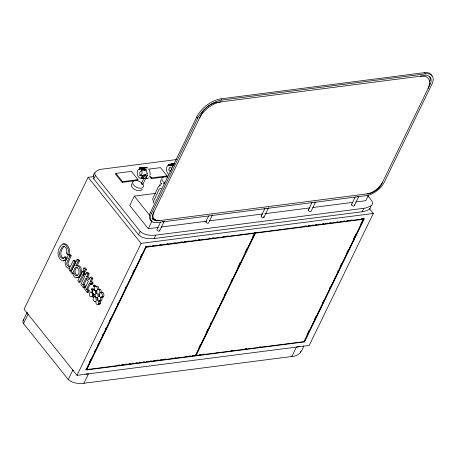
<?xml version="1.0" encoding="UTF-8"?>
<svg xmlns="http://www.w3.org/2000/svg" width="456" height="456" viewBox="0 0 456 456"><rect width="100%" height="100%" fill="white"/><g stroke="black" fill="none" stroke-linecap="round" stroke-linejoin="round"><path stroke-width="0.68" d="M93.959 294.251L93.925 295.705L95.053 297.107L95.429 296.725M150.178 174.716L149.973 171.901L148.947 169.495M146.262 167.46L146.484 167.42A0.718 0.718 0 0 1 146.969 167.517L139.325 168.395L143.56 168.03M168.538 164.633L172.385 164.137L171.524 164.24A0.718 0.433 82.7 0 1 171.775 164.063L172.972 164.023M94.654 289.879L94.267 290.301L93.03 288.756L91.582 288.944L91.354 289.474L92.574 290.996C91.873 292.501 93.132 295.779 95.076 294.371L95.389 297.033L94.865 296.748A2.234 1.414 82.7 0 0 94.187 296.788L93.6 297.295L92.477 295.893L92.397 293.63L91.217 292.062A2.206 1.391 82.7 0 0 90.476 292.011L89.678 292.832L89.37 294.28A2.223 1.402 82.7 0 0 89.553 295.351C90.071 298.252 92.722 295.146 93.28 297.853C92.71 299.37 93.862 302.67 95.806 301.216L96.153 303.873L97.567 304.847A2.246 1.419 82.7 0 0 98.211 304.522L98.855 303.177L98.599 300.937L100.519 300.977A2.098 1.328 82.7 0 0 101.186 300.863L102.121 299.09L101.751 297.078L103.05 297.101L103.78 296.001A2.411 1.522 82.7 0 0 103.922 294.958C103.905 293.875 103.181 291.977 101.808 292.467M98.781 289.098C99.032 287.833 98.131 285.479 96.547 286.117M160.558 222.004L156.892 229.756A1.573 0.878 25.9 0 0 157.702 230.77L158.426 231.089A1.482 0.826 25.9 0 0 159.589 230.941L164.149 221.542A1.482 0.826 25.9 0 1 162.991 221.69L162.621 221.559M159.697 230.747L159.714 230.514A1.573 0.878 25.9 0 0 159.463 229.984M208.557 215.99L205.804 221.861A1.573 0.878 25.9 0 0 206.614 222.876L207.337 223.195A1.482 0.826 25.9 0 0 208.495 223.041L212.564 214.708M264.811 208.574L261.145 216.326A1.573 0.878 25.9 0 0 261.955 217.347L262.679 217.66A1.482 0.826 25.9 0 0 263.836 217.512L268.516 207.919M263.95 217.318L263.967 217.084A1.573 0.878 25.9 0 0 263.716 216.56M311.984 202.498L308.313 210.256A1.573 0.878 25.9 0 0 309.128 211.27L309.852 211.584A1.482 0.826 25.9 0 0 311.009 211.436L315.575 202.036A1.482 0.826 25.9 0 1 314.412 202.185M355.201 196.935L351.536 204.687A1.573 0.878 25.9 0 0 352.345 205.702L353.069 206.021A1.482 0.826 25.9 0 0 354.226 205.873L358.792 196.473A1.482 0.826 25.9 0 1 357.635 196.621L357.265 196.49M98.302 304.448L99.02 304.659A2.246 1.419 82.7 0 0 99.664 304.334L100.309 302.995L100.046 300.749M98.245 289.657L97.276 289.782C97.943 288.266 96.244 284.852 94.609 286.773L93.4 285.268L93.144 285.798L94.364 287.326L94.626 290.164L93.628 289.862L92.813 290.483L91.582 288.944M172.06 164.28L172.83 163.943A0.718 0.541 84.2 0 1 173.172 164.052M99.522 296.178L99.129 293.789M141.502 168.572L141.696 169.022L142.01 168.555M141.725 168.52L142.038 169.016L141.839 168.287M141.525 168.498C142.534 167.409 141.913 170.054 141.919 168.771M171.085 164.77L171 165.249L170.715 164.804M170.84 165.232L171.137 165.009M147.26 174.979L146.638 177.122M99.003 289.36C100.725 288.534 101.739 291.281 101.283 292.638L99.835 292.82C100.4 291.378 98.958 288.3 97.276 289.782M172.203 164.268L171.878 164.149A0.718 0.541 84.2 0 0 171.57 164.337L171.684 165.437L172.932 165.277M27.223 312.189L22.965 320.961L23.068 322.985L68.269 379.517C72.322 383.439 78.592 383.724 83.91 383.262L291.84 356.484C298.275 356.153 302.032 352.078 303.633 345.876M176.523 159.571L102.383 169.119C97.652 168.959 91.382 173.964 93.782 178.906L138.556 234.777C142.608 238.693 148.878 238.984 154.196 238.516L362.127 211.738C365.467 211.174 371.07 210.153 371.03 205.827M94.894 172.835L94.762 174.181L95.424 175.52L140.197 231.391C144.25 235.307 150.52 235.598 155.838 235.136L365.398 208.09L370.597 206.146L372.096 204.767L372.712 203.233L371.897 200.879L367.906 195.898M300.595 352.14L300.783 351.359M144.341 168.959L142.466 169.199L142.34 168.099A0.718 0.541 84.2 0 1 142.66 167.905L146.701 167.54A0.718 0.57 84.4 0 0 146.342 167.432L146.496 167.432A0.718 0.707 88.3 0 1 146.952 167.517L146.975 167.517A0.718 0.712 75.5 0 0 146.513 167.42L146.507 167.42A0.718 0.69 86 0 1 146.917 167.517L146.952 167.523A0.764 0.712 81.2 0 0 146.724 167.449M143.953 167.814A0.718 0.541 84.2 0 0 143.611 167.705L142.563 167.831A0.718 0.433 82.7 0 0 142.312 168.002L142.808 167.802M81.094 274.672L81.709 271.542L80.946 267.837A5.677 3.585 82.7 0 0 80.313 266.777L78.643 265.495A3.773 2.388 82.7 0 0 77.708 265.546M144.159 177.846L141.366 183.608L141.839 184.332L142.785 184.463L145.532 178.809M142.785 184.463L142.768 184.076M147.054 168.338L146.604 167.717M92.802 289.286L93.03 288.756M172.02 164.04L171.952 164.143A0.718 0.49 84.1 0 0 171.678 164.325M159.184 186.105L160.176 184.053L161.276 183.842A6.521 5.056 60.3 0 1 161.926 184.013M66.941 258.461L65.618 258.632L64.609 260.205L63.418 260.895A4.754 3.004 82.7 0 1 62.295 260.809L60.403 259.475A7.877 4.976 82.7 0 1 59.109 257.646C56.561 253.194 58.704 247.123 62.426 244.08A5.82 3.682 82.7 0 1 63.715 243.92L66.012 245.362L68.138 249.193A5.119 3.232 82.7 0 1 68.389 250.999L67.579 254.625L66.331 253.063C67.676 250.657 66.262 246.012 63.11 246.36A4.338 2.742 82.7 0 0 62.312 246.89C60.591 249.603 58.408 253.137 60.158 256.38A4.651 2.941 82.7 0 0 61.098 257.748L62.825 258.615L64.376 257.081L65.698 256.916L66.941 258.461L66.661 259.048M93.081 176.66L88.139 177.298L24.06 309.259L77.018 375.339L309.208 345.437L373.287 213.476L369.28 208.477M23.495 323.646L28.061 314.247L27.4 312.907M93.782 178.906L95.424 175.52M69.819 255.919L66.69 263.203A2.474 1.562 82.7 0 0 66.844 264.423L67.625 265.859L68.839 266.817A2.918 1.847 82.7 0 0 69.54 266.828L70.828 265.603L73.382 260.387L74.704 260.216L75.907 261.715L71.421 270.95L70.099 271.12L68.936 269.667L69.722 268.06C67.779 268.801 66.08 266.965 65.544 265.187A4.355 2.753 82.7 0 1 65.214 262.075L68.622 254.425L69.819 255.919L71.142 255.748L69.945 254.254L67.579 254.625M71.142 255.748L68.007 263.032A2.474 1.562 82.7 0 0 68.166 264.252L68.941 265.688L70.156 266.646A2.918 1.847 82.7 0 0 70.395 266.697M115.881 173.365L115.516 174.118L122.151 182.394L137.632 180.405L137.997 179.653L131.362 171.37L115.881 173.365L122.516 181.642L137.997 179.653M74.476 260.684L74.704 260.216M70.099 271.12L74.584 261.886L75.907 261.715M77.189 265.705L79.6 260.741L78.409 259.253L77.087 259.418L70.919 272.124L72.122 273.628L73.439 273.457M72.122 273.628L72.812 272.203L72.96 274.027A3.602 2.28 82.7 0 0 73.325 275.253L74.043 276.496A5.478 3.46 82.7 0 0 75.935 277.875C80.416 277.835 81.231 271.274 79.623 268.008A5.677 3.585 82.7 0 0 78.991 266.948L77.32 265.666A3.773 2.388 82.7 0 0 76.391 265.717L75.867 265.871L78.278 260.906L79.6 260.741M122.151 182.394L122.516 181.642M83.932 267.98L83.026 269.849L84.349 271.497L85.665 271.326L86.572 269.456L85.255 267.809L83.932 267.98L85.255 269.627L86.572 269.456M82.325 271.537L77.839 280.776L79.031 282.264L80.347 282.093L84.833 272.853L83.647 271.366L82.325 271.537L83.516 273.024L84.833 272.853M79.031 282.264L83.516 273.024M84.349 271.497L85.255 269.627M85.597 273.777L84.274 273.948L83.556 275.424L84.605 276.729L80.826 284.504L83.499 287.839L84.822 287.668L85.523 286.22L84.081 284.419L82.758 284.59L84.2 286.391L85.523 286.22M91.582 281.215L93.058 283.056L91.736 283.227L90.259 281.386L91.582 281.215L92.881 278.536L91.673 277.026L90.351 277.191L89.057 279.864L86.543 276.724L87.86 276.553L89.159 273.879L87.934 272.352L86.617 272.523L85.3 275.23L84.274 273.948M82.758 284.59L85.825 278.28L88.333 281.409L84.571 289.161L87.233 292.484L88.549 292.319L89.256 290.865L87.814 289.064L86.497 289.235L87.94 291.036L89.256 290.865M86.543 276.724L87.843 274.05L89.159 273.879M84.081 284.419L86.839 278.741M83.499 287.839L84.2 286.391M90.259 281.386L91.565 278.707L92.881 278.536M86.497 289.235L89.57 282.902L91.018 284.709L92.34 284.538L93.058 283.056M144.637 170.367L145.002 169.615L146.41 169.432M87.814 289.064L90.584 283.364M87.233 292.484L87.94 291.036M91.018 284.709L91.736 283.227M155.479 193.39L134.298 196.12L129.732 205.519L148.314 228.707L158.198 227.43M146.142 177.549L147.362 175.036M94.597 285.616L94.854 285.08L96.062 286.59M149.505 176.438L151.272 178.644L151.637 177.891L167.118 175.902L160.483 167.62L148.525 169.159M68.269 379.517L72.835 370.124L73.479 370.791M138.556 234.777L140.197 231.391M167.118 175.902L166.754 176.654L151.272 178.644M172.402 166.788L172.767 166.035M151.415 220.693A13.919 7.49 -38.7 0 1 150.434 212.382L196.781 116.93A21.381 11.503 -38.7 0 1 220.966 98.849L424.496 72.635A15.914 8.561 -38.7 0 1 431.94 76.038M151.398 213.59L197.75 118.132A21.381 11.503 -38.7 0 1 221.929 100.058L425.459 73.844A15.914 8.561 -38.7 0 1 431.923 84.149L384.425 181.972A16.216 8.721 -38.7 0 1 366.082 195.681L157.052 222.602A13.919 7.49 -38.7 0 1 151.398 213.59L150.434 212.382M77.018 375.339L141.092 243.379L373.287 213.476M148.314 228.707L151.962 221.188M89.142 362.702L90.693 359.516M94.723 351.223L95.338 349.946M97.818 344.844L98.439 343.567M102.463 335.274L103.084 333.997M105.564 328.896L106.18 327.619M109.588 320.602L110.825 318.049M117.334 304.654L118.571 302.1M125.075 288.705L126.318 286.157M132.821 272.756L134.058 270.208M140.562 256.813L141.805 254.26M146.188 247.232L86.782 369.571L86.526 369.252L145.931 246.918L146.188 247.232L254.853 233.238L254.596 232.919M83.91 383.262L88.475 373.863L85.893 374.051M154.196 238.516L155.838 235.136M198.924 347.575L200.173 345.01M206.705 331.558L207.947 328.998M210.433 323.874L211.054 322.591M217.278 309.784L217.9 308.501M224.118 295.693L225.674 292.49M230.964 281.603L232.514 278.399M237.804 267.507L240.289 262.382M244.957 252.778L247.135 248.292M252.732 236.767L253.975 234.202M195.447 355.577L254.853 233.238M255.485 233.158L196.08 355.492L195.829 355.178L255.229 232.839L255.485 233.158L363.517 219.245L363.267 218.926M368.533 195.054L365.797 200.697L355.908 201.968M291.84 356.484L296.406 347.084L299.558 346.457M362.127 211.738L363.768 208.358M306.973 334.858L309.151 330.372M314.748 318.847L315.991 316.282M322.523 302.835L323.766 300.27M329.363 288.739L330.606 286.18M337.759 271.445L338.386 270.169M339.937 266.965L341.493 263.762M346.782 252.875L348.338 249.671M353.622 238.784L356.113 233.66M360.776 224.05L362.953 219.564M363.517 219.245L304.118 341.578L303.861 341.265M85.739 369.719L304.272 341.578L364.053 218.458M304.528 341.892L364.31 218.777L145.772 246.924L85.99 370.038L304.528 341.892L304.272 341.578M430.065 84.388L381.735 183.922A11.503 6.184 -38.7 0 1 368.722 193.652L157.93 220.801A11.503 6.184 -38.7 0 1 153.256 213.351L201.592 113.812A13.498 7.262 -38.7 0 1 216.856 102.4L424.587 75.65A13.498 7.262 -38.7 0 1 430.065 84.388L429.421 83.585M68.902 254.454L69.711 250.828A5.119 3.232 82.7 0 0 69.454 249.022L67.334 245.197L65.031 243.749A5.82 3.682 82.7 0 0 63.743 243.909L63.139 244.262M163.351 183.523L164.189 183.226A6.532 3.426 -88.6 0 1 164.57 183.46M80.815 275.333L79.293 277.254L77.258 277.704A5.478 3.46 82.7 0 1 76.751 277.516M93.246 176.221L93.611 175.577M22.965 320.961L23.877 319.707M205.816 221.627L205.93 221.434A1.482 0.826 25.9 0 1 206.397 221.223M308.33 210.022L308.444 209.828A1.482 0.826 25.9 0 1 308.911 209.617M351.547 204.453L351.661 204.26A1.482 0.826 25.9 0 1 351.861 204.123M65.35 257.48L65.698 256.916M142.882 167.956L142.717 167.95M170.743 164.736L171.051 164.707M139.741 168.635L139.718 169.17M142.506 176.426L142.489 176.797M66.325 259.578L64.467 260.764A4.731 2.992 82.7 0 1 63.618 260.638M148.85 177.857C146.98 179.037 144.444 178.883 142.671 177.589L143.885 178.148L142.796 177.675M138.687 169.09C135.307 172.305 138.043 180.667 143.44 178.159M167.905 165.323C165.631 167.683 166.178 171.958 168.435 174.158M97.863 300.014L97.658 300.219L97.333 297.46M91.491 292.125L91.93 291.823A2.206 1.391 82.7 0 1 92.671 291.874L92.916 292.017M141.411 183.5L141.976 183.437M170.96 164.525L171.427 164.764M147.425 173.958L146.251 173.953M141.662 178.119L142.437 177.663M141.742 178.142L142.506 177.692M146.171 177.72L145.498 178.062L146.695 177.897M77.246 267.216C74.436 268.784 74.294 273.668 76.944 275.47A2.878 1.818 82.7 0 0 77.805 275.589M141.622 177.606L140.904 177.925L142.129 177.76M99.835 292.82L101.5 292.832L102.469 295.14A2.411 1.522 82.7 0 1 102.332 296.189L101.602 297.283L100.303 297.266L100.668 299.278L99.739 301.051A2.098 1.328 82.7 0 1 99.072 301.159L98.599 300.937M143.372 168.133L142.876 168.652L143.389 169.039M142.893 175.896C141.696 176.974 146.017 177.213 145.23 175.919M139.963 168.492L141.428 168.287M169.319 164.696L168.84 165.203L169.284 165.568M141.257 170.829C139.713 171.279 139.131 173.861 140.283 174.961L140.579 175.036C142.118 174.585 142.699 172.003 141.548 170.903L141.257 170.829L146.091 170.202M139.65 168.344A0.718 0.524 82.5 0 1 139.946 168.161L139.815 168.19A0.718 0.655 85.1 0 0 139.439 168.389L139.336 168.395A0.718 0.712 75.5 0 1 139.758 168.19L140.032 168.156A0.718 0.473 82.6 0 0 139.764 168.332L139.542 168.361A0.718 0.633 81.8 0 1 139.838 168.178L146.513 167.42A0.718 0.701 79.9 0 1 146.935 167.523L146.541 167.58M168.583 164.622L168.543 164.627A0.718 0.712 75.5 0 1 168.971 164.428L169.25 164.394A0.718 0.473 82.6 0 0 168.982 164.57L168.6 164.627A0.718 0.69 86 0 1 168.999 164.428L169.147 164.416A0.718 0.57 84.4 0 0 168.817 164.61L168.937 165.71L172.066 165.311M142.962 167.876L143.349 167.751A0.718 0.342 83.7 0 1 143.6 167.848L143.965 167.808M172.18 164.114L173.183 164.046L168.817 164.61A0.718 0.581 82.2 0 1 169.108 164.405L174.46 163.807M145.954 174.899L145.675 174.882M144.187 167.7L143.76 167.74L145.527 167.54M141.531 169.415L145.259 168.988L143.526 169.222M174.049 163.852L174.363 163.812L169.09 164.416A0.718 0.633 81.8 0 0 168.691 164.61L168.612 164.616A0.718 0.673 81.2 0 1 169.016 164.422L169.034 164.428A0.718 0.655 85.1 0 0 168.657 164.627M143.486 175.155L143.931 175.161M146.382 167.443L146.433 167.437A0.718 0.655 85.1 0 1 146.866 167.523M144.888 167.608L145.35 167.563M142.3 169.41L141.611 169.512L145.059 169.108L143.515 169.313M168.726 164.622A0.718 0.61 84.6 0 1 169.079 164.422L174.181 163.835M146.792 167.529A0.718 0.61 84.6 0 0 146.405 167.426L139.872 168.178A0.718 0.61 84.6 0 0 139.507 168.384M171.564 164.337L174.055 164.017M144.016 168.053L145.96 167.802M173.884 164.206C173.331 163.784 171.302 164.724 172.476 165.277M140.038 168.657L139.821 169.085L140.693 169.022M169.256 164.895L169.039 165.323L169.906 165.26M140.089 169.085C138.972 168.481 141.172 168.965 140.573 168.72M142.848 169.073L144.096 168.914M145.96 174.899C129.795 176.888 150.56 174.46 144.449 175.07M154.288 219.125L152.88 219.307L151.99 218.202M161.025 227.065L206.215 221.245M209.743 220.795L262.702 213.972M264.822 213.699L310.012 207.879M312.839 207.514L352.38 202.424M145.521 246.605L146.929 246.422M149.044 246.149L150.451 245.966M152.572 245.698L153.98 245.516M156.095 245.242L157.502 245.06M159.617 244.786L161.031 244.61M163.145 244.336L164.553 244.154M166.668 243.88L168.076 243.698M170.191 243.43L171.604 243.247M173.719 242.974L175.127 242.791M180.77 242.068L182.178 241.885M184.292 241.612L185.7 241.429M187.815 241.156L189.229 240.973M194.866 240.249L196.274 240.067M198.388 239.793L199.802 239.617M201.917 239.343L203.325 239.161M208.968 238.431L210.376 238.254M212.49 237.981L213.898 237.798M223.064 236.618L224.472 236.436M226.592 236.162L228 235.98M240.688 234.35L242.096 234.167M254.79 232.531L256.198 232.349M304.842 226.085L306.25 225.902M308.364 225.635L309.772 225.452M311.887 225.178L313.3 224.996M315.415 224.722L316.823 224.54M318.938 224.272L320.346 224.09M322.46 223.816L323.874 223.634M325.989 223.36L327.397 223.178M329.511 222.91L330.925 222.727M333.04 222.454L334.447 222.271M336.562 221.998L337.97 221.821M340.085 221.548L341.498 221.365M343.613 221.092L345.021 220.909M347.136 220.636L348.544 220.459M350.664 220.185L352.072 220.003M361.237 218.823L362.645 218.641M75.867 265.871L77.4 265.7M93.4 285.268L94.854 285.08M98.365 289.343L99.818 289.155M95.161 290.825L96.056 291.099L96.883 290.569L96.752 291.635A2.229 1.408 82.7 0 0 96.889 292.621L97.145 293.254L96.222 293.02L95.492 293.464L95.161 290.825L96.13 290.7M92.397 293.63L93.366 293.504M101.215 292.632L102.668 292.444M95.977 293.407L96.946 293.282M92.477 294L93.44 293.875M101.5 292.832L102.948 292.644M93.628 294.656L95.082 294.468L94.848 294.302M92.477 295.893L93.925 295.705M92.021 296.44L92.99 296.315M95.88 297.648L96.809 297.967L97.641 297.426L97.972 300.236L97.037 299.888L96.21 300.407L95.88 297.648L96.849 297.523M100.303 297.266L103.278 296.936M94.278 301.456L96.005 301.405L94.557 301.593M98.855 303.177L100.309 302.995M98.752 303.593L100.206 303.405M118.281 365.165L119.694 364.982M121.809 364.709L123.223 364.526M125.337 364.253L126.751 364.076M128.866 363.802L130.279 363.62M132.394 363.346L133.807 363.164M135.922 362.89L137.336 362.708M139.451 362.44L140.864 362.258M142.979 361.984L144.387 361.802M146.507 361.528L147.915 361.346M150.035 361.072L151.443 360.895M153.564 360.622L154.972 360.44M157.092 360.166L158.5 359.983M160.62 359.71L162.028 359.527M164.149 359.26L165.556 359.077M171.205 358.348L172.613 358.165M174.733 357.892L176.141 357.715M178.262 357.441L179.67 357.259M185.318 356.529L186.726 356.347M188.847 356.079L190.255 355.897M192.369 355.623L193.783 355.441M195.196 355.258L197.243 354.996M199.357 354.722L200.771 354.54M202.891 354.266L204.299 354.084M217.01 352.448L218.424 352.266M231.135 350.63L232.543 350.447M245.254 348.812L246.667 348.629M259.378 346.993L260.786 346.811M143.999 167.905L143.133 168.013M173.217 164.143L172.636 164.268M170.458 164.263L170.185 164.291M171.063 164.183L171.724 164.114L171.422 164.143M173.251 163.938L173.924 163.869L173.616 163.898M141.24 168.025L140.739 168.076L141.058 168.047M142.232 167.916L141.582 167.985L142.084 167.916M143.287 167.996L142.654 167.819A0.718 0.376 82.8 0 0 142.443 167.985M143.019 167.916L143.754 167.785M173.685 165.346L172.744 165.46M173.576 165.448L170.818 165.756L172.362 165.545M172.357 164.04L172.607 164.006M172.351 164.251L172.807 164.194M146.393 167.437L139.884 168.167A0.718 0.581 82.2 0 0 139.553 168.361L139.718 169.478M144.278 167.671L144.7 167.631M173.326 165.34L170.607 165.676L173.639 165.403M143.361 167.757L143.247 167.768M170.772 164.593L171.399 164.53L171.484 165.26L170.857 165.323M169.752 164.867C170.464 165.46 168.344 164.724 169.233 165.3M141.554 168.361L142.181 168.298L142.266 169.022L141.639 169.085M139.781 168.196L139.764 168.196A0.718 0.707 88.3 0 0 139.354 168.395A0.718 0.701 79.9 0 1 139.77 168.19L139.815 168.19A0.718 0.69 86 0 0 139.382 168.395A0.718 0.718 0 0 1 139.753 168.196M168.982 164.434L168.999 164.434A0.718 0.707 88.3 0 0 168.566 164.633A0.718 0.718 0 0 1 168.971 164.428A0.718 0.701 79.9 0 0 168.583 164.622M143.252 177.127L142.967 177.11M168.971 165.437L168.674 165.334M139.753 169.199L139.456 169.096M92.688 296.736L92.209 296.674M69.922 268.065L69.181 267.911M171.08 165.232L171.331 164.719M172.778 164.268L173.126 164.428M266.874 208.13L267.245 208.261A1.482 0.826 25.9 0 0 268.402 208.113M63.646 258.37L62.421 257.577A4.651 2.941 82.7 0 1 61.48 256.209C59.73 252.966 61.913 249.432 63.635 246.719A4.338 2.742 82.7 0 1 64.433 246.189M96.849 290.774L96.871 291.298M153.826 203L153.324 202.447L153.37 201.655L159.23 189.183L160.529 188.254A6.498 4.178 -29.7 0 1 161.247 188.026M170.983 165.266L171.353 165.306L171.427 164.764M424.496 72.635L425.459 73.844M220.966 98.849L221.929 100.058M196.781 116.93L197.75 118.132M149.87 175.685L151.637 177.891M134.298 196.12L149.779 215.443M88.139 177.298L141.092 243.379M77.087 259.418L78.278 260.906M86.617 272.523L87.843 274.05M90.351 277.191L91.565 278.707M87.86 276.553L89.541 278.644M73.382 260.387L74.584 261.886M64.376 257.081L65.618 258.632M152.925 200.173L152.646 198.998L158.563 186.287L159.936 185.677A6.504 5.329 9.9 0 1 160.706 185.689M140.83 175.514L141.383 176.518M146.097 170.071L147.271 173.662M261.334 215.984A1.482 0.826 25.9 0 1 261.533 215.848M354.204 204.904A1.573 0.878 25.9 0 1 354.454 205.434M382.567 182.212A13.794 7.421 -38.7 0 1 366.96 193.874M199.608 117.893A18.964 10.197 -38.7 0 1 221.057 101.859M429.518 76.448A13.498 7.262 -38.7 0 1 429.649 81.88M155.844 219.667A11.503 6.184 -38.7 0 1 152.441 218.51M420.386 76.192A18.964 10.197 -38.7 0 1 428.081 88.47M159.691 220.573A13.794 7.421 -38.7 0 1 154.088 211.635M142.46 168.087A0.718 0.49 84.1 0 1 142.739 167.899M143.532 167.711A0.718 0.49 84.1 0 1 143.845 167.825M142.58 167.968A0.718 0.296 83 0 1 142.739 167.802M143.458 167.722A0.718 0.422 83.9 0 1 143.731 167.836M139.604 168.372A0.718 0.57 84.4 0 1 139.929 168.178M142.705 168.065A0.718 0.342 83.7 0 1 142.893 167.882L142.756 167.848A0.718 0.422 83.9 0 0 142.574 168.076M139.411 168.378A0.718 0.673 81.2 0 1 139.798 168.184M142.204 189.2A5.894 3.283 25.9 0 1 135.101 189.696A5.894 3.283 25.9 0 1 131.852 183.808M142.557 183.774A5.894 3.283 25.9 0 1 138.926 188.111A5.894 3.283 25.9 0 1 132.736 181.762A5.894 3.283 25.9 0 1 141.599 182.788M172.75 163.949A0.718 0.49 84.1 0 1 173.063 164.063M171.792 164.206A0.718 0.296 83 0 1 171.958 164.04M171.661 164.223A0.718 0.376 82.8 0 1 171.872 164.052M172.676 163.955A0.718 0.422 83.9 0 1 172.944 164.075M172.596 163.966A0.718 0.342 83.7 0 1 172.818 164.086M168.868 164.582A0.718 0.524 82.5 0 1 169.165 164.399M171.923 164.297A0.718 0.342 83.7 0 1 172.106 164.12M171.792 164.314A0.718 0.422 83.9 0 1 172.026 164.126M161.492 183.694A5.894 3.283 25.9 0 1 161.071 180.046M164.878 183.033A5.894 3.283 25.9 0 1 161.954 178A5.894 3.283 25.9 0 1 167.779 177.247M73.764 271.405L74.225 274.005L75.622 275.635A2.878 1.818 82.7 0 0 76.483 275.76C82.901 272.842 75.32 261.442 73.764 271.405M98.125 295.682L97.994 296.713L98.798 296.218L99.744 296.537L99.436 293.744L98.61 294.274L97.675 293.972L98.125 295.682M168.954 169.159L169.062 170.652L169.792 171.274C171.336 170.823 171.918 168.241 170.766 167.135L169.541 167.671L168.954 169.159M142.58 177.692L141.844 178.131L142.58 177.692M143.828 178.108L142.728 177.64L143.862 178.136"/></g></svg>
